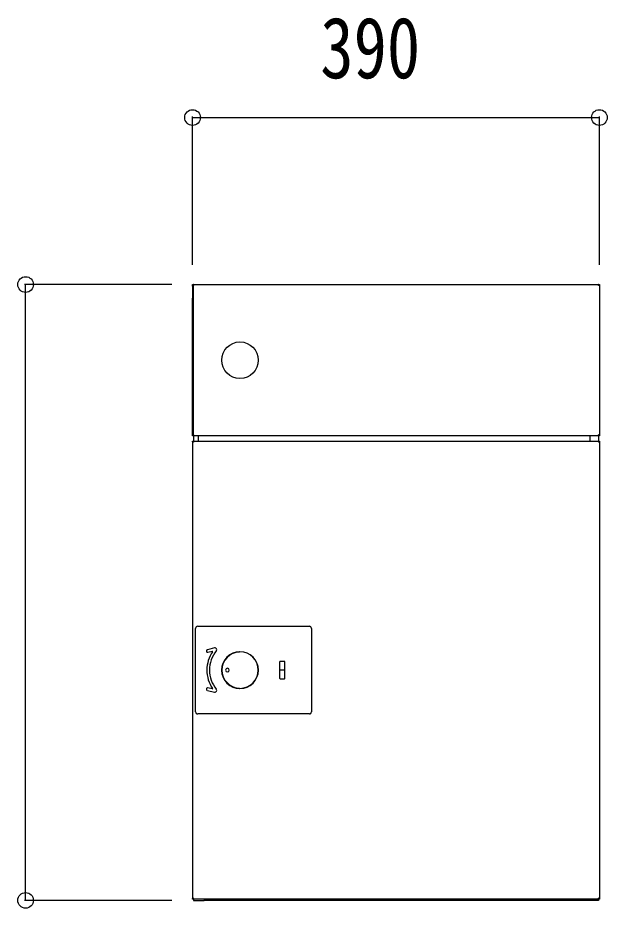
# Model space of a CAD drawing. Units: millimetres, scale not verified. Extents: x -4205 to 4205, y -2970 to 2970.
# Drawn here: x -1672 to -1107, y 478 to 1331 of the extents above; entities that cross this region are included whole.
import ezdxf
from ezdxf.enums import TextEntityAlignment as Align

# ---------------------------------------------------------------- set-up
doc = ezdxf.new("R2010")
doc.units = ezdxf.units.MM
doc.header["$LTSCALE"] = 16
doc.layers.add('0-3_YKK_13', color=4, linetype='Continuous')
doc.layers.add('0-4_YKK_D', color=6, linetype='Continuous')
doc.styles.add('ＭＳ ゴシック', font='')
doc.styles.get('ＭＳ ゴシック').set_extended_font_data('MS Gothic')

msp = doc.modelspace()

# ---------------------------------------------------------------- linework, layer by layer
at = {"layer": '0-3_YKK_13'}
for p, q in [((-1504.98, 1074.2), (-1504.98, 1075)), ((-1503.98, 1074.9), (-1504.18, 1074.9)), ((-1503.59, 1074.2), (-1503.59, 1075)), ((-1115.78, 1074.2), (-1115.78, 1075)), ((-1115.48, 1075), (-1115.78, 1075)), ((-1115.48, 1075), (-1114.98, 1075)), ((-1114.98, 1075), (-1114.98, 1074.2)), ((-1504.97, 1074.2), (-1504.98, 1074.2)), ((-1504.98, 1073.4), (-1504.98, 1074.1)), ((-1504.98, 1073.4), (-1504.98, 1061.9)), ((-1504.48, 1073.9), (-1504.39, 1073.9)), ((-1504.39, 1074), (-1504.39, 931)), ((-1503.59, 1074), (-1504.39, 1074)), ((-1503.98, 1074.1), (-1504.18, 1074.1)), ((-1504.18, 1074), (-1504.18, 1074.1)), ((-1503.98, 1074.1), (-1503.98, 1074)), ((-1503.59, 1074.2), (-1503.59, 1074)), ((-1115.78, 1074.2), (-1115.78, 1074)), ((-1115.48, 1074.2), (-1115.78, 1074.2)), ((-1114.98, 1074), (-1115.78, 1074)), ((-1114.98, 1074.2), (-1115.48, 1074.2)), ((-1114.99, 1074.2), (-1114.98, 1074.1)), ((-1114.98, 1074.1), (-1114.98, 1074)), ((-1504.98, 930), (-1504.98, 930.8)), ((-1504.98, 930.8), (-1504.18, 930.8)), ((-1504.18, 930), (-1504.98, 930)), ((-1503.59, 931), (-1504.39, 931)), ((-1504.18, 931), (-1504.18, 925)), ((-1503.59, 930.8), (-1503.59, 931)), ((-1503.59, 930.8), (-1503.59, 930)), ((-1115.78, 930), (-1503.59, 930)), ((-1499.28, 925), (-1499.28, 930)), ((-1124.18, 930), (-1124.18, 925)), ((-1115.78, 930.8), (-1115.78, 931)), ((-1115.78, 930.8), (-1115.78, 930)), ((-1115.48, 930.8), (-1115.78, 930.8)), ((-1115.48, 930), (-1115.78, 930)), ((-1115.78, 930), (-1115.78, 925)), ((-1115.48, 930.8), (-1114.98, 930.8)), ((-1504.48, 924.2), (-1504.98, 924.2)), ((-1504.18, 924), (-1504.98, 924)), ((-1504.98, 924), (-1504.98, 487.1)), ((-1504.48, 925), (-1504.18, 925)), ((-1504.48, 924.2), (-1504.18, 924.2)), ((-1504.18, 925), (-1115.78, 925)), ((-1504.18, 924.2), (-1504.18, 925)), ((-1504.18, 924.2), (-1504.18, 924)), ((-1115.78, 924.2), (-1115.78, 925)), ((-1115.48, 925), (-1115.78, 925)), ((-1115.78, 924.2), (-1115.78, 924)), ((-1115.48, 924.2), (-1115.78, 924.2)), ((-1114.98, 924), (-1115.78, 924)), ((-1115.48, 925), (-1114.98, 925)), ((-1114.98, 924.2), (-1115.48, 924.2)), ((-1114.98, 925), (-1114.98, 924.2)), ((-1501.98, 665.59), (-1501.98, 745.61)), ((-1499.99, 747.6), (-1392.97, 747.6)), ((-1390.98, 745.61), (-1390.98, 665.59)), ((-1484, 726.8), (-1490.79, 725.1)), ((-1490.19, 722.68), (-1486.22, 723.67)), ((-1421.48, 713.35), (-1421.48, 697.85)), ((-1416.98, 713.85), (-1420.98, 713.85)), ((-1416.48, 697.85), (-1416.48, 713.35)), ((-1416.48, 705.6), (-1421.48, 705.6)), ((-1420.98, 697.35), (-1416.98, 697.35)), ((-1490.79, 686.1), (-1484, 684.4)), ((-1486.22, 687.53), (-1490.19, 688.52)), ((-1459.97, 688.11), (-1459.48, 688.1)), ((-1392.97, 663.6), (-1499.99, 663.6)), ((-1504.18, 487.1), (-1504.98, 487.1)), ((-1504.48, 486.9), (-1504.18, 486.9)), ((-1504.18, 486.9), (-1504.18, 487.1)), ((-1504.18, 486.9), (-1504.18, 486.1)), ((-1115.78, 486.9), (-1115.78, 487.1)), ((-1115.78, 486.9), (-1115.78, 486.1)), ((-1115.48, 486.9), (-1115.78, 486.9)), ((-1115.48, 486.9), (-1114.98, 486.9)), ((-1114.98, 486.9), (-1114.98, 486.1)), ((-1504.48, 486.1), (-1504.98, 486.1)), ((-1504.48, 486.1), (-1504.18, 486.1)), ((-1115.78, 486.1), (-1504.18, 486.1)), ((-1504.18, 486.1), (-1504.18, 485)), ((-1504.18, 485), (-1503.38, 485)), ((-1503.38, 485), (-1493.88, 485)), ((-1493.28, 485), (-1493.88, 485)), ((-1493.38, 485.5), (-1493.38, 486.1)), ((-1493.28, 485.8), (-1493.38, 485.8)), ((-1493.28, 485.8), (-1493.28, 486.1)), ((-1493.28, 485), (-1493.28, 485.8)), ((-1124.18, 485), (-1493.28, 485)), ((-1124.18, 486.1), (-1124.18, 485.8)), ((-1124.18, 485.8), (-1124.18, 485)), ((-1124.08, 485.8), (-1124.18, 485.8)), ((-1123.58, 485), (-1124.18, 485)), ((-1124.08, 485.5), (-1124.08, 486.1)), ((-1116.58, 485), (-1123.58, 485)), ((-1115.48, 486.1), (-1115.78, 486.1)), ((-1114.98, 486.1), (-1115.48, 486.1))]:
    msp.add_line(p, q, dxfattribs=at)
for points in [[(-1504.98, 1075), (-1503.98, 1075), (-1503.59, 1075), (-1115.78, 1075)], [(-1503.59, 1074.9), (-1503.98, 1074.9), (-1503.98, 1074.1)], [(-1114.98, 1074), (-1114.98, 931), (-1115.78, 931)], [(-1504.39, 1059.9), (-1504.98, 1059.9), (-1504.98, 1061.9)], [(-1504.39, 931), (-1504.98, 931), (-1504.98, 1059.9)], [(-1114.98, 930.8), (-1114.98, 930), (-1115.48, 930)], [(-1504.98, 924.2), (-1504.98, 925), (-1504.48, 925)], [(-1114.98, 924), (-1114.98, 487.1), (-1115.78, 487.1)], [(-1459.96, 723.06), (-1463.3, 722.64), (-1465.2, 721.92)], [(-1465.31, 689.32), (-1463.3, 688.56), (-1459.96, 688.14)], [(-1504.98, 486.1), (-1504.98, 486.9), (-1504.48, 486.9)], [(-1115.78, 486.1), (-1115.78, 485), (-1116.58, 485)]]:
    msp.add_lwpolyline(points, dxfattribs=at)
msp.add_circle((-1459.48, 1002.5), 17.5, dxfattribs=at)
for centre, radius, start, end in [((-1504.18, 1074.1), 0.8, 90, 180), ((-1504.48, 1073.4), 0.5, 90, 180), ((-1502.98, 1061.9), 2, 180, 224.99409), ((-1499.99, 745.61), 1.99, 89.92772, 180.07228), ((-1392.97, 745.61), 1.99, 359.92772, 90.07228), ((-1490.49, 723.89), 1.25, 104, 180), ((-1483.58, 725.1), 1.75, 0, 104), ((-1483.58, 725.1), 1.75, 321.02124, 0), ((-1490.49, 723.89), 1.25, 180, 284), ((-1459.48, 705.6), 31.75, 146.31167, 180), ((-1459.48, 705.6), 29.25, 141.02124, 180), ((-1486.15, 723.38), 0.3, 326.31167, 104), ((-1459.48, 705.6), 17.65, 0, 180), ((-1459.48, 705.6), 17.5, 90, 255.45427), ((-1459.46, 705.6), 17.3, 91.877, 268.123), ((-1459.48, 705.6), 17.5, 270, 90), ((-1420.98, 713.35), 0.5, 90, 180), ((-1416.98, 713.35), 0.5, 0, 90), ((-1459.48, 705.6), 31.75, 180, 213.68833), ((-1459.48, 705.6), 29.25, 180, 218.97876), ((-1459.48, 705.6), 17.65, 180, 0), ((-1471.48, 705.6), 1.75, 90, 270), ((-1471.48, 705.6), 1.75, 270, 90), ((-1420.98, 697.85), 0.5, 180, 270), ((-1416.98, 697.85), 0.5, 270, 0), ((-1490.49, 687.31), 1.25, 76, 180), ((-1490.49, 687.31), 1.25, 180, 256), ((-1486.15, 687.82), 0.3, 256, 33.68833), ((-1483.58, 686.1), 1.75, 256, 0), ((-1483.58, 686.1), 1.75, 0, 38.97876), ((-1499.99, 665.59), 1.99, 179.92772, 270.07228), ((-1392.97, 665.59), 1.99, 269.92772, 0.07228), ((-1493.88, 485.5), 0.5, 270, 0), ((-1123.58, 485.5), 0.5, 180, 270)]:
    msp.add_arc(centre, radius, start, end, dxfattribs=at)
at = {"layer": '0-4_YKK_D'}
for p, q in [((-1504.98, 1094), (-1504.98, 1236)), ((-1504.98, 1235), (-1114.98, 1235)), ((-1114.98, 1094), (-1114.98, 1236)), ((-1524.98, 1075), (-1665.98, 1075)), ((-1664.98, 485), (-1664.98, 1075)), ((-1524.98, 485), (-1665.98, 485))]:
    msp.add_line(p, q, dxfattribs=at)
for centre in [(-1504.98, 1235), (-1114.98, 1235), (-1664.98, 1075), (-1664.98, 485)]:
    msp.add_circle(centre, 7.5, dxfattribs=at)

# ---------------------------------------------------------------- texts
at = {"layer": '0-4_YKK_D', "style": 'ＭＳ ゴシック', "width": 0.8}
msp.add_text('390', height=58.65, dxfattribs=at).set_placement((-1382.51, 1255), align=Align.BOTTOM_LEFT)

doc.saveas('drawing.dxf')
